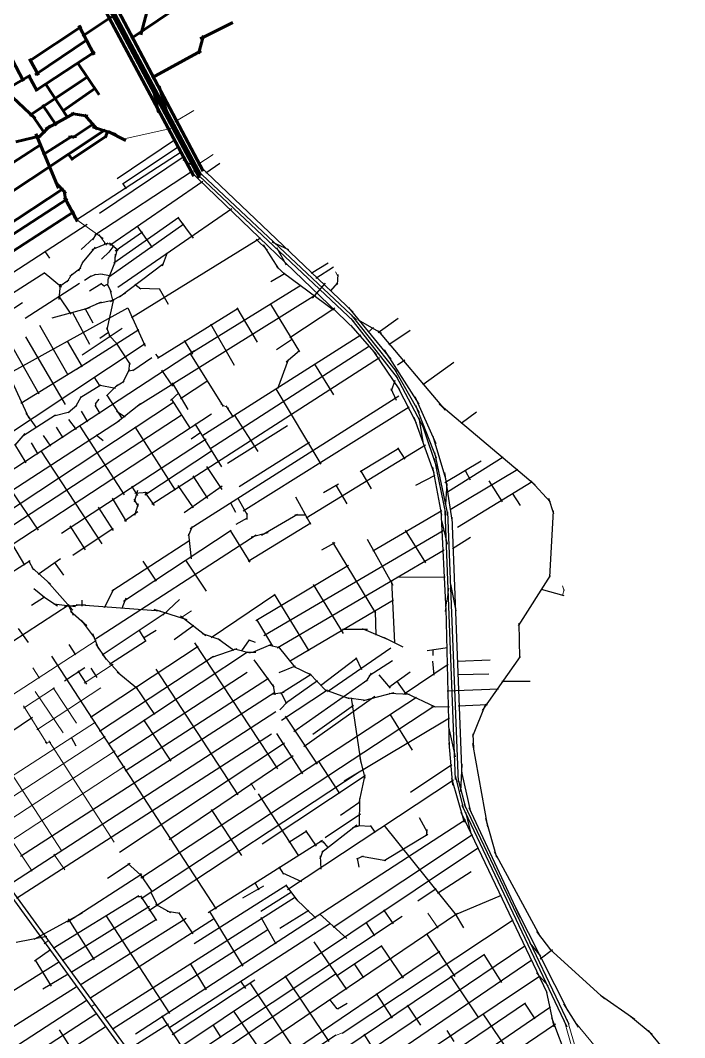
# Model space of a CAD drawing. Header units: inches. Extents: x 723419 to 759401, y 6910722 to 6968430.
# Drawn here: x 733260 to 736020, y 6948636 to 6952862 of the extents above; entities that cross this region are included whole.
import ezdxf

# ---------------------------------------------------------------- set-up
doc = ezdxf.new("R2010")
doc.units = ezdxf.units.IN
doc.header["$MEASUREMENT"] = 0
doc.layers.add('Linhas Axiais - Biguacu', color=4, linetype='Continuous', lineweight=60)
doc.layers.add('Linhas Axiais - Sao Jose', color=5, linetype='Continuous', lineweight=60)

msp = doc.modelspace()

# ---------------------------------------------------------------- linework, layer by layer
at = {"layer": 'Linhas Axiais - Biguacu'}
for p, q in [((733393.4, 6953354.7), (734003.5, 6952207.9)), ((733401.3, 6953359.1), (734009.7, 6952217.7)), ((733421.1, 6953364.7), (734020, 6952235.6)), ((733393.1, 6953313.9), (733980.2, 6952214.3)), ((733720.1, 6952786.8), (734003.2, 6952978.4)), ((733759.8, 6952802.2), (733794.2, 6952928.1)), ((733518, 6952796.8), (733639.1, 6952876.6)), ((733296.9, 6952693.2), (733514, 6952836.5)), ((733502.9, 6952840.5), (733566.8, 6952719)), ((734142.9, 6952853.5), (734006.9, 6952785.2)), ((734000.5, 6952722.8), (734021.2, 6952798.5)), ((733321.5, 6952635.7), (733538.6, 6952782.9)), ((733272.8, 6952609.7), (733209.3, 6952730.7)), ((733298.1, 6952702.7), (733335.8, 6952634.1)), ((733323.5, 6952570.2), (733569.6, 6952731.7)), ((733806.3, 6952623.8), (734010.6, 6952735.5)), ((733586.6, 6952552.3), (733495.3, 6952688.1)), ((733221.1, 6952587.7), (733301.3, 6952634.5)), ((733293.3, 6952634.9), (733329.4, 6952568.6)), ((733298.1, 6952467), (733541.8, 6952628.9)), ((733364, 6952598.8), (733456.8, 6952456.7)), ((733434.6, 6952485.3), (733573.9, 6952581.3)), ((733836.1, 6952588.7), (733871.2, 6952470.5)), ((733228.8, 6952541.2), (733321.6, 6952454.4)), ((733814.9, 6952566.9), (733833.4, 6952479.9)), ((733352.2, 6952511.8), (733410.4, 6952425.1)), ((733309.1, 6952468), (733362, 6952391.8)), ((733364.9, 6952410.6), (733484.8, 6952477.1)), ((733471.3, 6952475.5), (733539.5, 6952463.6)), ((733526.6, 6952469.4), (733578.4, 6952410.4)), ((733129.5, 6952087.3), (733612.1, 6952407.5)), ((733336.3, 6952377.5), (733384, 6952424.3)), ((733476.8, 6952373.5), (733563.1, 6952431.7)), ((733559.8, 6952420.1), (733656.4, 6952388.1)), ((733241.5, 6952357.5), (733344.7, 6952382.6)), ((733323.6, 6952390.2), (733418.2, 6952165.3)), ((733353.5, 6952303.7), (733474.5, 6952381.1)), ((733459.6, 6952376.2), (733493.7, 6952379.8)), ((733471.5, 6952283.5), (733618.7, 6952381.8)), ((733612.1, 6952373.5), (733622.7, 6952402.9)), ((733625, 6952400.6), (733697.7, 6952362.9)), ((733022.4, 6952138), (733347, 6952347.1)), ((733457.6, 6952308.7), (733477.8, 6952281.9)), ((733183.3, 6951995.1), (733439.4, 6952163.4)), ((733405.4, 6952189.3), (733449, 6952142.7)), ((733442.4, 6952155.6), (733449, 6952107.6)), ((733194.1, 6951949.9), (733455.2, 6952121.3)), ((733497.6, 6952026.6), (733443.7, 6952126.4)), ((733227.4, 6951902.2), (733483, 6952068.1))]:
    msp.add_line(p, q, dxfattribs=at)
at = {"layer": 'Linhas Axiais - Sao Jose', "lineweight": 0}
for p, q in [((733902.1, 6952439.9), (733980.4, 6952487.5)), ((733679.3, 6952366.9), (733885, 6952413.2)), ((733977.6, 6952257.7), (733935.3, 6952282.9)), ((733996.5, 6952262.7), (734060.8, 6952304.4)), ((733481, 6952042.9), (733604.4, 6951956)), ((733617.3, 6951928.2), (733586.2, 6951972.8)), ((734579.5, 6951799.1), (734569.8, 6951817.4)), ((733474, 6951807.5), (733454.6, 6951775.8)), ((734704.7, 6951566.3), (734727.2, 6951586.6)), ((734092.4, 6951267.1), (734125.9, 6951251.2)), ((735040.6, 6950503), (735025.4, 6950405.8)), ((735518.9, 6950492.2), (735512.3, 6950512.3)), ((735511.8, 6950472.4), (735518.9, 6950497.5)), ((733971.5, 6950409), (733926.5, 6950379.7)), ((733574.9, 6950285.8), (732820, 6949796.5)), ((733311.1, 6950172), (733339.7, 6950128.9)), ((733645.2, 6950187.4), (733525.6, 6950108.1)), ((733273.2, 6950005.4), (733401.5, 6950089.8)), ((733328.7, 6949915.4), (733593.9, 6950089.5)), ((733493, 6949942.2), (733396.7, 6950089.3)), ((733321.1, 6950074.5), (733437.5, 6949902.5)), ((733272.8, 6950013.9), (733370.9, 6949856.6)), ((732987.7, 6949568.6), (733572.4, 6949947)), ((733028.4, 6949508.3), (733612.6, 6949886.6)), ((733650.2, 6949448.5), (733378.8, 6949869)), ((733074.5, 6949448), (733653.9, 6949826.9)), ((733363, 6949861), (733386.8, 6949863)), ((733117.9, 6949387.1), (733693.6, 6949763.9)), ((733432.2, 6949410.4), (733204.6, 6949761.2)), ((734216.7, 6949693.1), (734235.8, 6949665.5)), ((733309.4, 6949327.3), (733219.5, 6949463.3)), ((733399.4, 6949398.2), (733444.4, 6949332.6)), ((734995.5, 6949090.9), (734952.2, 6949153.5)), ((733358.6, 6949026.4), (733378.8, 6949040.5)), ((733553.1, 6948763.4), (733570.7, 6948775.1)), ((735554.9, 6948581.2), (735519.6, 6948709.3)), ((735562, 6948607.1), (735531.8, 6948711)), ((735729.6, 6948502.5), (735564.6, 6948699.9)), ((734558.7, 6948641), (734609.8, 6948660.4))]:
    msp.add_line(p, q, dxfattribs=at)
at = {"layer": 'Linhas Axiais - Sao Jose', "linetype": 'Continuous', "lineweight": 25}
for p, q in [((733903.8, 6952367.1), (733662.3, 6952204)), ((733919.3, 6952338.5), (733684.2, 6952181.3)), ((733490.3, 6952032.2), (733932, 6952318.2)), ((733941.1, 6952296.2), (733588.3, 6952059.5)), ((733975.6, 6952235.5), (733568.6, 6951970.2)), ((734649.2, 6951578.2), (733963.7, 6952236.8)), ((734645.2, 6951611.7), (733978.5, 6952238.9)), ((734656, 6951617.3), (733991.8, 6952243.1)), ((734642.4, 6951649.2), (734004.5, 6952257.5)), ((734088.7, 6952267.4), (734030.9, 6952227.1)), ((734017.7, 6952192.6), (733631.1, 6951927.4)), ((733685.1, 6952183.6), (733699.3, 6952162.1)), ((734138.7, 6952079.3), (733664.8, 6951752.9)), ((733918.8, 6952042.6), (733648.4, 6951853)), ((733914.4, 6952043), (733977.2, 6951957)), ((733084, 6951721.5), (733537.6, 6952015.2)), ((733939.4, 6952015.1), (733627, 6951795.8)), ((733767.7, 6951982.3), (733653.3, 6951903.7)), ((733743.4, 6952008), (733807.7, 6951918.2)), ((733511.9, 6951910.3), (733564, 6951957)), ((733574.2, 6951975.6), (733559, 6951950.8)), ((733721.8, 6951628), (734256.9, 6951958.1)), ((734239.6, 6951952.7), (734286.2, 6951907.2)), ((734304.6, 6951942.6), (734373.2, 6951910.3)), ((733362.2, 6951902.1), (733380.3, 6951873.5)), ((733570.6, 6951919.2), (733516.2, 6951854.3)), ((733558.4, 6951910), (733625.2, 6951937.8)), ((733597, 6951869.6), (733630.2, 6951902.2)), ((733607.7, 6951935.1), (733644.4, 6951933.7)), ((733647.6, 6951926.7), (733627.6, 6951898.7)), ((733630.3, 6951937.3), (733666.3, 6951907.6)), ((733662.3, 6951913.5), (733653.6, 6951878.5)), ((734268, 6951929.8), (734332, 6951829.8)), ((734323.9, 6951918.2), (734364.5, 6951846.5)), ((733520.8, 6951861.9), (733500.9, 6951820.1)), ((733624.9, 6951785), (733655.4, 6951861.8)), ((733651.8, 6951848.9), (733655.4, 6951890.3)), ((733870.2, 6951896.6), (733849, 6951841.4)), ((733177.1, 6951696.8), (733361.9, 6951814.3)), ((733358.6, 6951815), (733431.4, 6951755.2)), ((733511.3, 6951832), (733465, 6951797.8)), ((733854.2, 6951850.5), (733672, 6951712)), ((734324.3, 6951839.1), (734361.5, 6951805.1)), ((734538.5, 6951853.2), (734468.6, 6951809.9)), ((734561, 6951836.4), (734487.7, 6951789.2)), ((733461.2, 6951783.1), (733421.7, 6951754.8)), ((733553.7, 6951799.7), (733526.1, 6951781.7)), ((733573.5, 6951805.7), (733548.1, 6951797.2)), ((733601.4, 6951807.5), (733567.9, 6951804.9)), ((733631.5, 6951800.7), (733592.8, 6951808.1)), ((733623.5, 6951760.5), (733626.7, 6951793.7)), ((734359.5, 6951810.9), (734300.9, 6951775.8)), ((734560.8, 6951658), (734353, 6951811.7)), ((734577.9, 6951771.3), (734546.6, 6951737.1)), ((734579, 6951806.8), (734575.8, 6951764.9)), ((733505.5, 6951769.2), (733279.7, 6951624.2)), ((733425.7, 6951765.7), (733420, 6951701.8)), ((733598, 6951769.4), (733547, 6951736.6)), ((733595.7, 6951769.6), (733608.8, 6951757.6)), ((733623, 6951765.8), (733606.3, 6951757.2)), ((733638.1, 6951731.7), (733621.7, 6951765.8)), ((733645.4, 6951694), (733632.7, 6951743.5)), ((733696.7, 6951728.4), (733632.7, 6951692.3)), ((733759.7, 6951746), (733734.8, 6951765.4)), ((733839.6, 6951745.8), (733752.8, 6951748.5)), ((733836.2, 6951747.7), (733873.7, 6951683.3)), ((734425.4, 6951760.8), (733942.9, 6951463.5)), ((734526.8, 6951770.2), (734472.2, 6951708)), ((733268.1, 6951689.1), (733205.3, 6951647.2)), ((733417.8, 6951717.7), (733469.6, 6951640.9)), ((733595.9, 6951691.5), (733526.3, 6951661.2)), ((733649.4, 6951699), (733578.2, 6951684.3)), ((733646.8, 6951703.3), (733618.5, 6951577.3)), ((734485.5, 6951720.1), (733746.3, 6951259.7)), ((733104.8, 6951335.5), (733706.5, 6951667.2)), ((733548.6, 6951668.2), (733390.7, 6951624.9)), ((733476, 6951648.5), (733547.7, 6951517.1)), ((733528.1, 6951666.7), (733560.7, 6951605.2)), ((733706.5, 6951668.4), (733778.9, 6951509.1)), ((733829.8, 6951459.1), (734165.3, 6951666)), ((734159.3, 6951668.1), (734243.5, 6951524.6)), ((734299.5, 6951683.1), (734420.2, 6951484.7)), ((734565.8, 6951666.8), (734379, 6951542.9)), ((734800, 6951455), (734624.3, 6951669.7)), ((734827, 6951376.4), (734634.2, 6951624.2)), ((734822.3, 6951402.8), (734635.8, 6951638.7)), ((734660, 6951619.9), (734760.5, 6951562.2)), ((734746.1, 6951565.4), (734829, 6951625)), ((733339.5, 6951595.7), (733457.6, 6951389.1)), ((733752.3, 6951576.5), (733492.4, 6951411.9)), ((733682.4, 6951582.2), (733516.5, 6951471.4)), ((733626.6, 6951566), (733589.7, 6951541.1)), ((733617.9, 6951585.7), (733632.9, 6951545.8)), ((734049.5, 6951600.9), (734147.5, 6951429.8)), ((734740.9, 6951472.1), (734633.1, 6951595.2)), ((735025.9, 6951242.3), (734748.2, 6951571.8)), ((734790.1, 6951515.6), (734879.7, 6951575.5)), ((732425.5, 6950624.4), (733778.4, 6951519.6)), ((733198, 6951555.2), (733336.4, 6951310.9)), ((733281, 6951547), (733446.1, 6951266.9)), ((733454.2, 6951529.9), (733517.2, 6951422.9)), ((733627.6, 6951555.4), (733663.7, 6951515.1)), ((733658.5, 6951521.7), (733716.1, 6951432.8)), ((733940.2, 6951531.9), (733975.4, 6951475.8)), ((734674.5, 6951554.5), (734014, 6951134.8)), ((734323.7, 6951495.4), (734391.1, 6951538.6)), ((733983.4, 6951489.4), (733109, 6950917.1)), ((733820.9, 6951475.5), (733835.1, 6951458.3)), ((733966.7, 6951474.9), (734102.5, 6951258.3)), ((734046.9, 6951082.4), (734710.7, 6951509.4)), ((734419.7, 6951489.4), (734364.6, 6951442.5)), ((734836.8, 6951327), (734729, 6951486.9)), ((734916.3, 6951267), (734772.6, 6951493.7)), ((733548.2, 6951446.8), (733262.2, 6951270.2)), ((733713.9, 6951439.9), (733708.7, 6951403.5)), ((733726.5, 6951408), (733806, 6951461.7)), ((734752.1, 6951459.9), (733805.8, 6950851)), ((734372.1, 6951451.3), (734327.7, 6951331.9)), ((734481.5, 6951434.3), (734561.3, 6951306)), ((734857.7, 6951450.5), (734826.5, 6951429.1)), ((735060.4, 6951440.5), (734932.2, 6951348.5)), ((733209.2, 6951397), (733295.4, 6951210)), ((733712.1, 6951411.2), (733684.2, 6951354.4)), ((733708.5, 6951406.2), (733732.3, 6951410.4)), ((733846.5, 6951409.1), (733891.8, 6951342.5)), ((734917.5, 6951231.4), (734816, 6951412.3)), ((733511, 6951296.5), (733594, 6951348.6)), ((733564.5, 6951380.6), (733590.7, 6951342.2)), ((733655.2, 6951341.3), (733690.9, 6951362.5)), ((733890, 6951355.6), (733955.1, 6951245.9)), ((734039, 6951364.4), (733924.8, 6951290)), ((734815.2, 6951365.4), (734800.2, 6951322.3)), ((734936.9, 6951165.5), (734821, 6951385.7)), ((733584.3, 6951347.9), (733654.9, 6951334.6)), ((733618.4, 6951301.6), (733663.8, 6951347.8)), ((733883.8, 6951283.4), (733918.2, 6951314.3)), ((734321.9, 6951331.9), (734507.7, 6951018.1)), ((734799.2, 6951332.5), (734820.7, 6951284.3)), ((734906.3, 6951189.1), (734828.5, 6951340)), ((733177.8, 6950801.5), (733896.6, 6951276.4)), ((733457.8, 6951232.7), (733494.8, 6951263.7)), ((733489.7, 6951257.7), (733514.1, 6951300.3)), ((733572.6, 6951270.9), (733571.9, 6951260)), ((733572.1, 6951268.6), (733586.9, 6951288.4)), ((733618.8, 6951305.3), (733683.1, 6951206.9)), ((733759.6, 6951269.6), (733658.8, 6951190.3)), ((733886.1, 6951290.3), (733965.3, 6951166)), ((734832, 6951300.4), (733965.3, 6950749.8)), ((734987.4, 6951102.5), (734900, 6951298.1)), ((735398.5, 6950931.6), (735000.5, 6951267.3)), ((733140, 6950707.4), (733931.9, 6951225.4)), ((733225.2, 6950684.2), (734053.3, 6951228)), ((733270.1, 6951136.4), (733406.5, 6951223.1)), ((733282.7, 6951230.4), (733324.1, 6951172.5)), ((733399, 6951218.7), (733464.3, 6951236.3)), ((733512, 6951239.1), (733539.4, 6951194.7)), ((733591.5, 6951229.4), (733571.2, 6951262.9)), ((733659.1, 6951238.4), (733695.2, 6951215.1)), ((734145.3, 6951213.3), (734114.9, 6951260.5)), ((734148.7, 6951223.3), (734246.5, 6951070.7)), ((734875.5, 6951255.1), (734184.9, 6950823.8)), ((734988.4, 6951043.4), (734902.3, 6951262.4)), ((735155.4, 6951234.2), (735091.3, 6951187.7)), ((733145.7, 6950858), (733671.9, 6951199.9)), ((733460.4, 6951204.2), (733491.1, 6951162.6)), ((733984.3, 6951186), (734095.3, 6951007.1)), ((734979.4, 6950980.7), (734895.5, 6951212.9)), ((734914.7, 6951211.5), (734933.2, 6951104.4)), ((734930.7, 6951179), (734991, 6950997.2)), ((733238.5, 6951097.7), (733279.4, 6951145.2)), ((733354.3, 6951136.9), (733385.5, 6951093)), ((733408.3, 6951171.5), (733436.7, 6951128.1)), ((733507.1, 6951176.4), (733690.9, 6950891.6)), ((733575.1, 6951140.9), (733604.4, 6951116.9)), ((733735, 6951173.5), (733903.5, 6950910.4)), ((733969.4, 6951123.4), (734009.9, 6951151.1)), ((734369.7, 6951178.1), (734120.5, 6951020.7)), ((733234.8, 6951101.2), (733282.4, 6951024.2)), ((733304.5, 6951107.1), (733332.7, 6951060.4)), ((734031.7, 6951121.8), (733430.6, 6950730.2)), ((734460.6, 6951108.3), (734169.6, 6950923.9)), ((734446.8, 6950795.2), (734943.6, 6951098.1)), ((735028.2, 6950957.4), (734975.4, 6951133.5)), ((733345.5, 6951073.4), (733598.5, 6950688.1)), ((734054.6, 6951072.9), (733777.2, 6950890)), ((734671.1, 6950988.5), (734832, 6951084.9)), ((734826.8, 6951086.8), (734857.1, 6951038.6)), ((735036.5, 6950810.6), (734982.1, 6951067.2)), ((734979.1, 6951041.6), (735027.6, 6950806.8)), ((735174.1, 6951031.1), (735023.8, 6950940.2)), ((735266.3, 6951047), (735034.4, 6950901.5)), ((733976.7, 6950969.9), (734037, 6950875.7)), ((734033.8, 6951008.6), (734096.8, 6950912.8)), ((734673.7, 6950991.7), (734716.8, 6950916.5)), ((734902.7, 6950930.9), (734983.1, 6950972.1)), ((734972.8, 6951005.7), (735010.1, 6950807.2)), ((735054.3, 6950785.8), (735022.8, 6950983.6)), ((735326.3, 6950996.5), (735045.3, 6950828.9)), ((735107.8, 6950991.8), (735128.3, 6950953.7)), ((733722, 6950927.2), (733747, 6950887.9)), ((733979.8, 6950836.6), (733915.8, 6950929.7)), ((733940.2, 6950817.5), (734097.8, 6950928.1)), ((734582.3, 6950935.1), (734519.2, 6950899.8)), ((734570, 6950931.6), (734616.4, 6950853.5)), ((735031.6, 6950938.4), (735025.7, 6950851.9)), ((735386.9, 6950944.6), (735076.1, 6950755.3)), ((735206.3, 6950949.8), (735261.9, 6950862.1)), ((735462.4, 6950860.5), (735380.7, 6950949.5)), ((733219.1, 6950913), (733333.9, 6950743.6)), ((733746.7, 6950909.6), (733732.5, 6950860.2)), ((733734.8, 6950898), (733786.2, 6950902.2)), ((733775.3, 6950903.4), (733815.1, 6950846.6)), ((735303.3, 6950898.5), (735336.7, 6950846)), ((733701.1, 6950780.1), (733642.9, 6950877.5)), ((733731.7, 6950872.6), (733749.7, 6950841.9)), ((733735.3, 6950806.1), (733751.2, 6950854.6)), ((734133.3, 6950857.3), (734153.5, 6950818.7)), ((734162.8, 6950877.8), (734201.6, 6950807.8)), ((734403.2, 6950882.3), (734465.8, 6950768.6)), ((735476.1, 6950812), (735455.1, 6950876.2)), ((733583.3, 6950840.3), (733645.1, 6950743.3)), ((733692.3, 6950783), (733747.7, 6950822.1)), ((734200.3, 6950815.5), (734200.5, 6950787.9)), ((734261.1, 6950722.8), (734411.2, 6950811.3)), ((734400, 6950808.3), (734445.9, 6950808.2)), ((735010.6, 6950824.1), (734724, 6950656.9)), ((735029.2, 6950408.6), (735008.2, 6950827.9)), ((735067.9, 6949708.1), (735025.4, 6950823.2)), ((735080.1, 6949698.3), (735035.2, 6950820.2)), ((735459.6, 6950549.3), (735475, 6950825.2)), ((733465.1, 6950761.8), (733528.6, 6950663)), ((733974.3, 6950759.5), (733957.5, 6950719.2)), ((734156.1, 6950769.7), (734203.5, 6950795)), ((734467.1, 6950773.4), (734206.5, 6950614.7)), ((735009.4, 6950784.3), (735032.5, 6950686.5)), ((735095.4, 6949722.6), (735053.2, 6950798.1)), ((733191.8, 6950744.6), (733276.8, 6950598.5)), ((733645.1, 6950751.6), (733477.3, 6950638.8)), ((733567.9, 6950290.2), (734239.5, 6950725)), ((734135.8, 6950742.4), (733689, 6950447.6)), ((733958.6, 6950727.8), (733969.7, 6950625.5)), ((734131.7, 6950742.8), (734213.1, 6950610.8)), ((734218.8, 6950716.6), (734288.9, 6950734.2)), ((735016.9, 6950741.6), (734271.7, 6950304.9)), ((734858.7, 6950744.2), (734942.8, 6950608.1)), ((735054.6, 6950668.6), (735129.8, 6950714.8)), ((733963.5, 6950700.9), (733640.1, 6950490.2)), ((734512.8, 6950663), (734567.6, 6950693.1)), ((734556.5, 6950694.6), (734735.5, 6950399.2)), ((734700.3, 6950706.9), (734807.1, 6950515.5)), ((735020.6, 6950661.7), (734326.2, 6950254.7)), ((733172.7, 6950537.8), (733301.1, 6950618.2)), ((733293.2, 6950618.2), (733314.4, 6950580)), ((733307, 6950589.6), (733384.7, 6950519.5)), ((733334.1, 6950561), (733426.3, 6950626.3)), ((733400.1, 6950611.2), (733439.5, 6950557.6)), ((733768.8, 6950615.5), (733823.5, 6950533)), ((733946.5, 6950619.9), (734031.9, 6950490.9)), ((734623.3, 6950597.3), (734237.9, 6950367.8)), ((734824.6, 6950548.5), (735024.3, 6950550.3)), ((735330, 6950346.2), (735462.8, 6950555.2)), ((733478.4, 6950411.6), (733370.4, 6950533.9)), ((734476.9, 6950517.9), (734600.5, 6950314.7)), ((734802.2, 6950535.8), (734813.7, 6950275.7)), ((735046.6, 6950519.8), (735069.5, 6950409.6)), ((733305.8, 6950432.8), (733360.5, 6950467)), ((733316, 6950501.5), (733359.8, 6950465.5)), ((733353.7, 6950470), (733413.7, 6950430)), ((733646.3, 6950497.5), (733608.6, 6950422.2)), ((733698.7, 6950461.8), (733680.8, 6950418.7)), ((734317.3, 6950475.8), (734052.2, 6950296.5)), ((734314.6, 6950477.8), (734458.9, 6950243.2)), ((735424.2, 6950498.6), (735517.8, 6950472.9)), ((732992.5, 6950131), (733462.1, 6950434.8)), ((733488.5, 6950425.7), (733398.8, 6950437.4)), ((733443, 6950428.1), (733530.1, 6950435.1)), ((733459, 6950434.5), (733478.8, 6950391.3)), ((733491.1, 6950434.8), (733842.1, 6950409.4)), ((733515.5, 6950454.1), (733515.3, 6950428)), ((733921.3, 6950456.6), (733851.8, 6950390.8)), ((734810.4, 6950452.8), (734377.5, 6950199.3)), ((735042.9, 6949836.8), (735028.7, 6950419.3)), ((733536.2, 6950346.5), (733468.5, 6950406.6)), ((733869.6, 6950405.5), (733599.6, 6950225)), ((733814.6, 6950415.7), (733951.9, 6950373.6)), ((733925.2, 6950388.7), (734030.6, 6950306.7)), ((734734, 6950406.6), (734737.2, 6950307.6)), ((733251.3, 6950336.1), (733292.7, 6950277.8)), ((733568.5, 6950298.1), (733513.4, 6950370.1)), ((733980.8, 6950347.5), (733898.2, 6950288.5)), ((734240.3, 6950373.1), (734307.5, 6950262)), ((734679.6, 6950335.3), (734787.8, 6950290.2)), ((735335.4, 6950213.2), (735332.6, 6950357.8)), ((733585.8, 6950250.4), (733561.1, 6950313.2)), ((733753.4, 6950327), (733781.6, 6950281.6)), ((733824.7, 6950327.3), (733770.9, 6950295.1)), ((734015.2, 6950315), (734088.3, 6950290.2)), ((734080.7, 6950293.7), (734147.1, 6950245.2)), ((734598.7, 6950332.7), (734702.2, 6950332.7)), ((734767.9, 6950299.1), (734848.7, 6950259.8)), ((733490.8, 6950226.1), (733462.8, 6950269)), ((733999.1, 6950260.8), (733550.6, 6949965.3)), ((733618.1, 6950207.3), (733574.9, 6950270.4)), ((733782.6, 6950285), (733630.8, 6950186.3)), ((734329.3, 6949753.4), (733985.1, 6950276.3)), ((734052.6, 6950215.6), (734160.1, 6950252)), ((734149.8, 6950251.2), (734214.7, 6950234.2)), ((734211, 6950289), (734178, 6950242.5)), ((734209.4, 6950288.2), (734235.2, 6950278.7)), ((734299.2, 6950267.5), (734224.8, 6950236.5)), ((734293, 6950267), (734338.1, 6950256.2)), ((734330.3, 6950261), (734400.3, 6950175)), ((734799.7, 6950254.6), (734535.8, 6950072.6)), ((735033.9, 6950255.8), (734949.9, 6950243.2)), ((733389.3, 6950221.2), (734073.8, 6949169.1)), ((733588.7, 6949909.8), (734062.3, 6950220.7)), ((733601.8, 6950226.5), (733677, 6950141.5)), ((734204.1, 6950237.7), (733626.2, 6949855.3)), ((734200, 6950237.1), (734237.7, 6950237.1)), ((734507.4, 6950098.4), (734658.1, 6950213.4)), ((734653.1, 6950215.8), (734677.7, 6950164.7)), ((734973.6, 6950248.3), (734973.9, 6950223.8)), ((735179.3, 6949995.4), (735337.2, 6950219.2)), ((733527.9, 6950172.7), (733443, 6950117.1)), ((733552, 6950171.5), (733577.1, 6950131.9)), ((733822.7, 6950167), (734162.9, 6949644.3)), ((734229.7, 6950205), (734312.5, 6950092.4)), ((734334.5, 6950152.3), (734403.5, 6950181)), ((734393.3, 6950179.9), (734467.7, 6950143)), ((734708.6, 6950140.4), (734806.3, 6950203.1)), ((735037.5, 6950185.9), (734855.1, 6950063.6)), ((734972.8, 6950199.9), (734978.2, 6950141.7)), ((735074.8, 6950199.8), (735211.5, 6950205.5)), ((733498.8, 6950160), (733534.2, 6950104.4)), ((734202.8, 6950152.8), (733660.1, 6949799.5)), ((733662.4, 6950155.6), (733746.8, 6950085.8)), ((734291.3, 6950128.3), (733694.9, 6949742.7)), ((734341.3, 6950065.9), (734467.6, 6950146.6)), ((734395.6, 6949908), (734704, 6950124.2)), ((734461.8, 6950148.4), (734530.3, 6950076.1)), ((734697.6, 6950116.6), (734718.2, 6950149.9)), ((734749.3, 6950142.9), (734795.8, 6950087.5)), ((734879.6, 6950153.9), (734791.4, 6950090.6)), ((735206.4, 6950146.6), (735076.1, 6950143)), ((733737.9, 6950095.2), (733817.6, 6949978.7)), ((734308.6, 6950102.8), (734317.5, 6950059.9)), ((734345.3, 6949954.9), (734535.6, 6950080.3)), ((734493.8, 6950118.1), (734362.1, 6950024.3)), ((734523.9, 6950081.8), (734626.2, 6950044.5)), ((734822.9, 6950117.9), (734862.2, 6950061.5)), ((735033, 6950076.6), (735245.9, 6950084.5)), ((735260.7, 6950116.6), (735378.4, 6950116.6)), ((732609.3, 6950062.3), (734796.7, 6947058.9)), ((732628.4, 6950064.6), (734813.6, 6947066.9)), ((734317.2, 6950069.8), (733260.7, 6949388.7)), ((734906.3, 6950049.5), (733761, 6949298.2)), ((734302.9, 6950062.7), (734356.5, 6950070.7)), ((734341.5, 6950069.4), (734366, 6950024)), ((734437.2, 6949845.9), (734733.2, 6950055.1)), ((734611.8, 6950048.6), (734696.1, 6950037.6)), ((734634, 6950048.1), (734673.8, 6949778.2)), ((734685.4, 6950037.1), (734812.7, 6950070.1)), ((734791.9, 6950067.6), (734876.3, 6950062.8)), ((734860.6, 6950068.1), (734983.6, 6950010.3)), ((733761.3, 6949214.7), (734977.9, 6950013.4)), ((734337.6, 6949997.3), (734371.8, 6950032.3)), ((734475.6, 6949897.4), (734643.7, 6950016.6)), ((734967.4, 6950011.8), (735043.4, 6950010.8)), ((735078.7, 6950014.9), (735200.5, 6950019.4)), ((735139.9, 6949888.7), (735193.1, 6950022.2)), ((733310.8, 6949966.2), (732898, 6949689.5)), ((734321.4, 6949989.8), (733204.1, 6949263.8)), ((733771, 6949956.3), (733885.5, 6949783.9)), ((734360.3, 6949972.2), (734492.3, 6949771.8)), ((735042.3, 6949963.9), (734605.5, 6949701.6)), ((734795, 6949979.9), (734888, 6949830.7)), ((735038.5, 6949927.5), (735066.6, 6949802.9)), ((734302.9, 6949896.1), (733243.8, 6949214.1)), ((733470.9, 6949884.7), (733490.2, 6949848)), ((734323.5, 6949900.2), (734432.7, 6949732.5)), ((735143.7, 6949836), (735140.9, 6949898)), ((734357.1, 6949859.2), (733671.3, 6949404.7)), ((735057, 6949684.6), (735041.5, 6949860.7)), ((735202.7, 6949512.2), (735140.3, 6949858.4)), ((734392.8, 6949806.2), (733877.5, 6949457.5)), ((734497.3, 6949785.8), (734585.4, 6949649.9)), ((734670.4, 6949798.7), (734691.1, 6949713.5)), ((735051.9, 6949768.7), (734880.8, 6949654.4)), ((735094.1, 6949772.3), (735087.9, 6949659.1)), ((733793.7, 6949163.6), (734667.8, 6949739.7)), ((734264.1, 6949441.1), (734692.2, 6949725.6)), ((735059, 6949705.4), (734369.5, 6949249.9)), ((734690.8, 6949727.4), (734666.7, 6949611.4)), ((735050.7, 6949714.5), (735103.9, 6949531.8)), ((735065.8, 6949724.7), (735099.9, 6949589.3)), ((735079.6, 6949702.7), (735109.1, 6949592.7)), ((735094.1, 6949733.4), (735130.6, 6949573.8)), ((734247.4, 6949649.4), (734414.8, 6949391.1)), ((734668.7, 6949629.8), (734667.1, 6949516.1)), ((734052.1, 6949583.3), (734178.6, 6949392.7)), ((734590.3, 6949560.2), (734670.8, 6949615)), ((735531.7, 6948679.7), (735095.6, 6949600)), ((735540, 6948690.6), (735105.2, 6949604.4)), ((735337.5, 6949134.4), (735124.8, 6949590.2)), ((735108.9, 6949540.3), (733738.4, 6948650.4)), ((734525.9, 6949467.2), (734672.9, 6949566.2)), ((734916.5, 6949550.9), (734950.3, 6949489.4)), ((735089.9, 6949572.1), (735447.2, 6948823.3)), ((735109.9, 6949572.4), (735132.4, 6949479.5)), ((735239.7, 6949384.1), (735193.7, 6949546.6)), ((734375.6, 6949448.2), (734450.4, 6949494.6)), ((734445, 6949496), (734489.2, 6949431.9)), ((734511.7, 6949407.1), (734658.1, 6949519.8)), ((734640.8, 6949509.2), (734671.1, 6949517.9)), ((734662.2, 6949517.1), (734719.1, 6949515.1)), ((734713.7, 6949517.1), (734734.4, 6949487.9)), ((734770.2, 6949518.4), (735071, 6949145.2)), ((734948.2, 6949500.1), (734946.4, 6949474.5)), ((734515.2, 6949455), (734040.5, 6949154.1)), ((734504.1, 6949453.3), (734522.3, 6949446.6)), ((734516.7, 6949450.7), (734537, 6949425.9)), ((735138.6, 6949478.8), (734559, 6949093.8)), ((734771.2, 6949372.5), (734952.1, 6949480.7)), ((735162.9, 6949425.1), (733823.8, 6948530.3)), ((734516.4, 6949412.1), (734503.5, 6949377.7)), ((735420.5, 6949054.8), (735229.2, 6949407.9)), ((734505.5, 6949390.9), (734508.9, 6949336.5)), ((734658, 6949378.3), (734686.1, 6949391.9)), ((734659.3, 6949381.7), (734666.1, 6949344.7)), ((734677.2, 6949390.6), (734778.1, 6949372.3)), ((733621.7, 6949298.1), (733716.2, 6949361)), ((733707, 6949359.6), (733772.3, 6949299.4)), ((734334.1, 6949345.2), (734353.4, 6949314.9)), ((734348.5, 6949320.4), (734427.6, 6949285.3)), ((735133.4, 6949325.1), (734993.6, 6949234.7)), ((733456, 6949117.7), (733764.7, 6949316.6)), ((733755.4, 6949318), (733806.7, 6949242.6)), ((734233.9, 6949280.5), (734250.6, 6949249.7)), ((733800, 6949243.4), (733829, 6949184)), ((734366.9, 6949270.1), (733982.4, 6949025.9)), ((734269.6, 6949265.4), (734182.3, 6949215.1)), ((734387, 6949240.5), (734259.2, 6949160.6)), ((734363.5, 6949269.5), (734411.6, 6949204.1)), ((734987.8, 6949253.9), (734911.7, 6949202.6)), ((733751.5, 6949225.5), (733396.5, 6949006.1)), ((734403.5, 6949220.2), (733609.8, 6948714.7)), ((733744.3, 6949222.9), (733762.1, 6949222.9)), ((733758.6, 6949224.8), (733825, 6949122.1)), ((734403, 6949213.7), (734487.6, 6949132.3)), ((735257.1, 6949227.1), (735063.1, 6949144.2)), ((733317.5, 6949045.8), (733518.2, 6949154.7)), ((733796.4, 6949181.4), (733433.7, 6948955.8)), ((733821.9, 6949190.8), (733884, 6949156.6)), ((733870.1, 6949162), (733922.5, 6949152.9)), ((733916.8, 6949156.5), (733976.9, 6949067.8)), ((735076.6, 6949151.6), (733957.2, 6948395.7)), ((734045, 6949160.4), (734184.7, 6948933.2)), ((734458.6, 6949164.2), (734337.9, 6949089.1)), ((734502.3, 6949150.5), (734615.7, 6949047.9)), ((734768.6, 6949167.5), (734808.3, 6949108.2)), ((735066.9, 6949151), (735100.6, 6949092.7)), ((735535.3, 6948746), (735315.2, 6949181.1)), ((733457.8, 6949129.2), (733565.9, 6948959.1)), ((733825.7, 6949126.6), (733470.4, 6948906.3)), ((733948.8, 6949131.1), (733508.5, 6948854.6)), ((734066.4, 6949130.8), (733548.8, 6948798.4)), ((733615.3, 6949143.8), (733878.9, 6948735.7)), ((734845.5, 6949139.4), (733802.7, 6948446.7)), ((734547.8, 6949110.7), (733876.3, 6948675.2)), ((734258.5, 6949135.9), (734321.8, 6949025.3)), ((735307, 6949124), (734596.7, 6948653.7)), ((734696.4, 6949112.4), (734731.6, 6949059.5)), ((734287.5, 6949083.3), (733641.7, 6948669.9)), ((734947.9, 6949066.8), (735064.7, 6948889.7)), ((735467.8, 6948995.3), (735405.4, 6949076.4)), ((733242.6, 6949032.7), (733370, 6949058.2)), ((734479.4, 6949033.4), (734614.6, 6948836)), ((735377.2, 6949028.4), (735421.3, 6948974.4)), ((733384.6, 6949000.9), (733319.2, 6948953.9)), ((735002.5, 6948993.9), (733968.5, 6948292.1)), ((735188.4, 6948981.7), (734024.3, 6948198.9)), ((735356.4, 6949016.7), (734066.9, 6948148.3)), ((734761.6, 6949017.2), (734573, 6948891.2)), ((734759.2, 6949017.6), (734850.9, 6948883.4)), ((735185.2, 6948982.1), (735258.9, 6948865.7)), ((735471.4, 6949001.4), (735419.2, 6948962.3)), ((735687.2, 6948797.6), (735460.1, 6949002.9)), ((733422, 6948950.6), (732374.1, 6948293.6)), ((733321.2, 6948958.4), (733388.3, 6948850.3)), ((733965.9, 6948943.7), (734032.5, 6948834.1)), ((735385.1, 6948958.1), (734492.8, 6948350.4)), ((734647.2, 6948942.7), (734685.8, 6948884.1)), ((733458.4, 6948900.3), (733353.2, 6948837.1)), ((734573.5, 6948901.9), (734101.6, 6948581.9)), ((735404.1, 6948905.3), (735452.2, 6948850.9)), ((734234.1, 6948874.3), (733890.8, 6948648)), ((734174.8, 6948870.4), (734195.7, 6948840.8)), ((734213.5, 6948863.7), (734401, 6948581.6)), ((735416.8, 6948890.4), (734304.9, 6948146.3)), ((734358, 6948893.4), (734541.6, 6948620)), ((735046.6, 6948892.8), (735162.9, 6948718.1)), ((733495.9, 6948848), (732634.9, 6948305.2)), ((734737.5, 6948819.8), (734804.2, 6948716.5)), ((735444.3, 6948831.1), (735476.3, 6948680.9)), ((733537.9, 6948791.4), (733149.8, 6948540)), ((735359, 6948779.7), (734176.6, 6947977.9)), ((734544.3, 6948794.2), (734574.2, 6948756.3)), ((734578.1, 6948755.5), (734617.4, 6948779.8)), ((734866.7, 6948771.4), (734921.8, 6948687.3)), ((735354.2, 6948779.1), (735397.7, 6948714.1)), ((735579.3, 6948679.8), (735517.6, 6948776.6)), ((735812.2, 6948711.7), (735670, 6948811.6)), ((733577.5, 6948736.4), (733301.2, 6948555.9)), ((734145.4, 6948746.3), (734328.4, 6948478.2)), ((735462.9, 6948762), (734226.9, 6947923.2)), ((734571.7, 6948758.4), (734581.1, 6948755.6)), ((735180.7, 6948734.5), (735393.2, 6948426.7)), ((733875.9, 6948692.3), (733705.6, 6948583.8)), ((733846.3, 6948726), (734033.9, 6948438.9)), ((734060, 6948688.9), (734093, 6948637.2)), ((735483, 6948691.7), (734239.4, 6947850)), ((735466.7, 6948720.4), (735539.9, 6948524.1)), ((735885, 6948649.7), (735794.8, 6948724.5)), ((733616.8, 6948682.8), (733225.2, 6948430.3)), ((733421.6, 6948668.9), (733486.7, 6948566.7)), ((734570.6, 6948646.9), (733984.8, 6948256.4)), ((734686.8, 6948650.4), (734739.5, 6948567.9)), ((735031.1, 6948666.4), (735061.4, 6948619.9)), ((736019.8, 6948485.3), (735868.9, 6948665.9))]:
    msp.add_line(p, q, dxfattribs=at)

doc.saveas('drawing.dxf')
